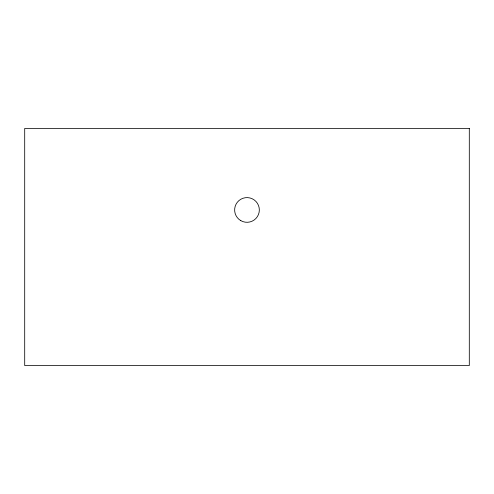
<?xml version="1.0" encoding="UTF-8"?>
<svg xmlns="http://www.w3.org/2000/svg" width="494" height="494" viewBox="0 0 494 494"><rect width="100%" height="100%" fill="white"/><g stroke="black" fill="none" stroke-linecap="round" stroke-linejoin="round"><path stroke-width="0.74" d="M469.3 128.44L24.7 128.44L24.7 365.56L469.3 365.56L469.3 128.44M240.8 220.639A12.35 12.35 0 0 0 259.338 209.962A12.35 12.35 0 0 0 240.825 199.249A12.35 12.35 0 0 0 240.8 220.639"/></g></svg>
